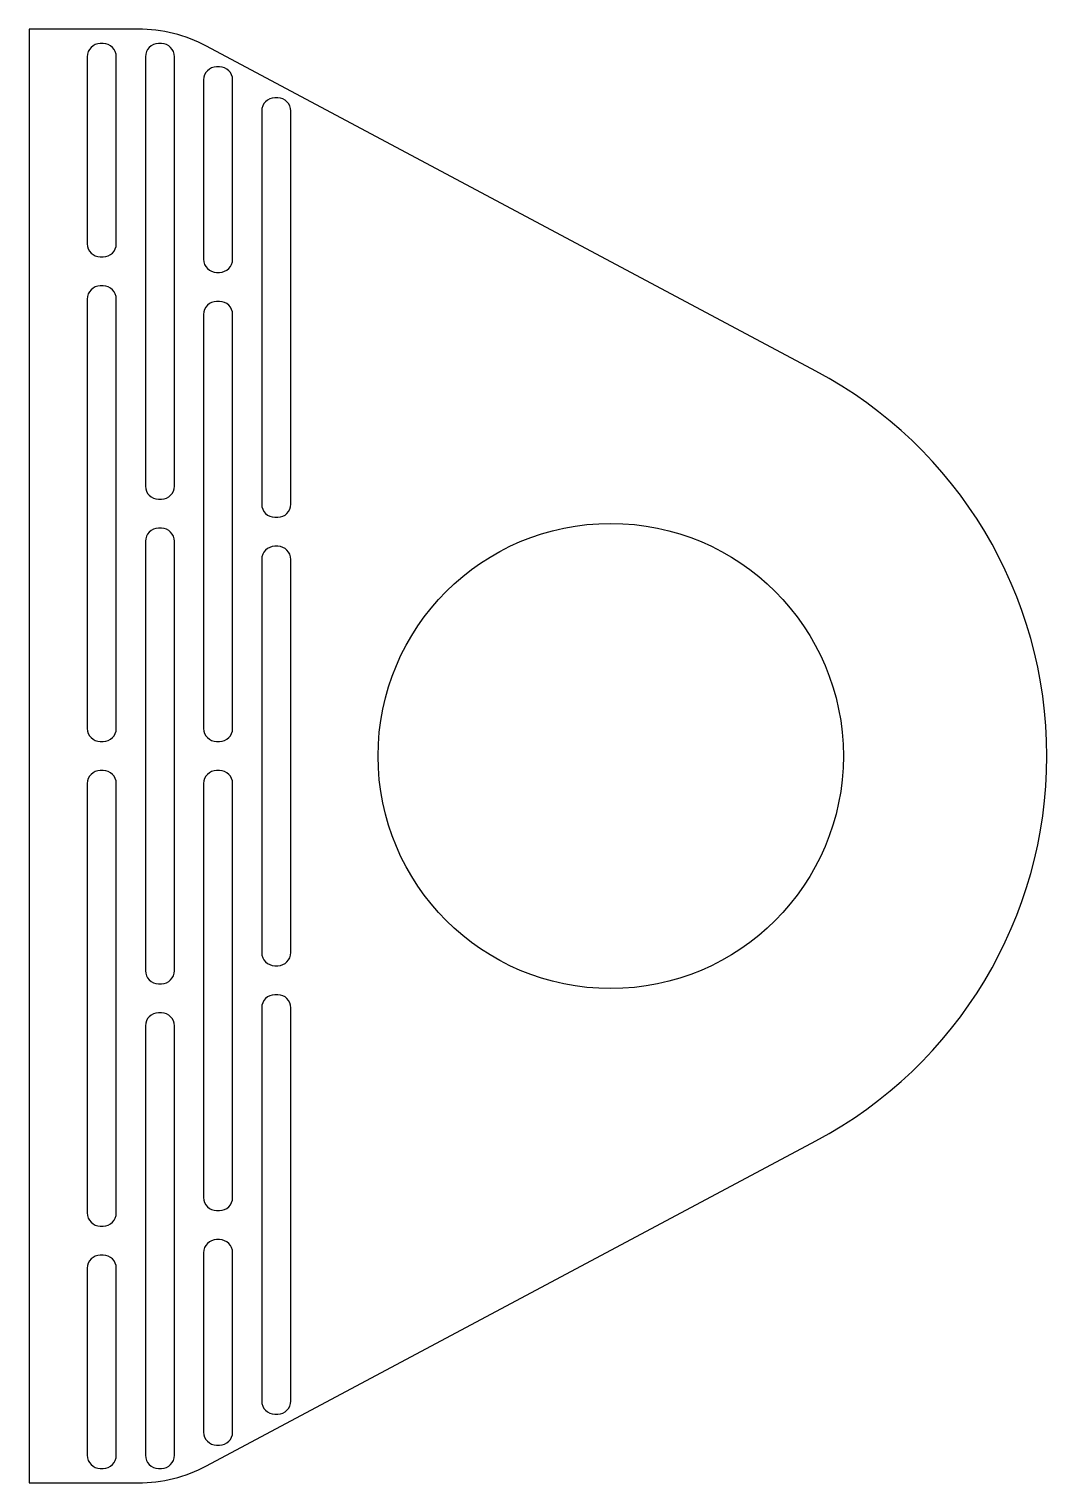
# Model space of a CAD drawing. Header units: metres. Extents: x 0 to 35, y 0 to 50.
import ezdxf

# ---------------------------------------------------------------- set-up
doc = ezdxf.new("R2010")
doc.units = ezdxf.units.M

msp = doc.modelspace()

# ---------------------------------------------------------------- linework, layer by layer
at = {"layer": 'PARAMETRIX'}
for p, q in [((0, 50), (0, 0)), ((3.75, 50), (0, 50)), ((2.55, 49.5), (2.45, 49.5)), ((4.55, 49.5), (4.45, 49.5)), ((2, 49.05), (2, 42.6167)), ((3, 42.6167), (3, 49.05)), ((4, 49.05), (4, 34.2833)), ((5, 34.2833), (5, 49.05)), ((27.0588, 38.2353), (6.1029, 49.4118)), ((6.55, 48.7), (6.45, 48.7)), ((6, 48.25), (6, 42.0833)), ((7, 42.0833), (7, 48.25)), ((8.55, 47.6333), (8.45, 47.6333)), ((8, 47.1833), (8, 33.6611)), ((9, 33.6611), (9, 47.1833)), ((2.45, 42.1667), (2.55, 42.1667)), ((6.45, 41.6333), (6.55, 41.6333)), ((2.55, 41.1667), (2.45, 41.1667)), ((2, 40.7167), (2, 25.95)), ((3, 25.95), (3, 40.7167)), ((6.55, 40.6333), (6.45, 40.6333)), ((6, 40.1833), (6, 25.95)), ((7, 25.95), (7, 40.1833)), ((4.45, 33.8333), (4.55, 33.8333)), ((8.45, 33.2111), (8.55, 33.2111)), ((4.55, 32.8333), (4.45, 32.8333)), ((4, 32.3833), (4, 17.6167)), ((5, 17.6167), (5, 32.3833)), ((8.55, 32.2111), (8.45, 32.2111)), ((8, 31.7611), (8, 18.2389)), ((9, 18.2389), (9, 31.7611)), ((2.45, 25.5), (2.55, 25.5)), ((6.45, 25.5), (6.55, 25.5)), ((2.55, 24.5), (2.45, 24.5)), ((6.55, 24.5), (6.45, 24.5)), ((2, 24.05), (2, 9.2833)), ((3, 9.2833), (3, 24.05)), ((6, 24.05), (6, 9.8167)), ((7, 9.8167), (7, 24.05)), ((8.45, 17.7889), (8.55, 17.7889)), ((4.45, 17.1667), (4.55, 17.1667)), ((8.55, 16.7889), (8.45, 16.7889)), ((4.55, 16.1667), (4.45, 16.1667)), ((8, 16.3389), (8, 2.8167)), ((9, 2.8167), (9, 16.3389)), ((4, 15.7167), (4, 0.95)), ((5, 0.95), (5, 15.7167)), ((6.1029, 0.5882), (27.0588, 11.7647)), ((6.45, 9.3667), (6.55, 9.3667)), ((2.45, 8.8333), (2.55, 8.8333)), ((6.55, 8.3667), (6.45, 8.3667)), ((2.55, 7.8333), (2.45, 7.8333)), ((6, 7.9167), (6, 1.75)), ((7, 1.75), (7, 7.9167)), ((2, 7.3833), (2, 0.95)), ((3, 0.95), (3, 7.3833)), ((8.45, 2.3667), (8.55, 2.3667)), ((6.45, 1.3), (6.55, 1.3)), ((2.45, 0.5), (2.55, 0.5)), ((4.45, 0.5), (4.55, 0.5)), ((0, 0), (3.75, 0))]:
    msp.add_line(p, q, dxfattribs=at)
msp.add_circle((20, 25), 8, dxfattribs=at)
for centre, radius, start, end in [((3.75, 45), 5, 61.9275, 90), ((2.45, 49.05), 0.45, 90, 180), ((2.55, 49.05), 0.45, 0, 90), ((4.45, 49.05), 0.45, 90, 180), ((4.55, 49.05), 0.45, 0, 90), ((6.45, 48.25), 0.45, 90, 180), ((6.55, 48.25), 0.45, 0, 90), ((8.45, 47.1833), 0.45, 90, 180), ((8.55, 47.1833), 0.45, 0, 90), ((2.45, 42.6167), 0.45, 180, 270), ((2.55, 42.6167), 0.45, 270, 0), ((6.45, 42.0833), 0.45, 180, 270), ((6.55, 42.0833), 0.45, 270, 0), ((2.45, 40.7167), 0.45, 90, 180), ((2.55, 40.7167), 0.45, 0, 90), ((6.45, 40.1833), 0.45, 90, 180), ((6.55, 40.1833), 0.45, 0, 90), ((20, 25), 15, 298.0725, 61.9275), ((4.45, 34.2833), 0.45, 180, 270), ((4.55, 34.2833), 0.45, 270, 0), ((8.45, 33.6611), 0.45, 180, 270), ((8.55, 33.6611), 0.45, 270, 0), ((4.45, 32.3833), 0.45, 90, 180), ((4.55, 32.3833), 0.45, 0, 90), ((8.45, 31.7611), 0.45, 90, 180), ((8.55, 31.7611), 0.45, 0, 90), ((2.45, 25.95), 0.45, 180, 270), ((2.55, 25.95), 0.45, 270, 360), ((6.45, 25.95), 0.45, 180, 270), ((6.55, 25.95), 0.45, 270, 0), ((2.45, 24.05), 0.45, 90, 180), ((2.55, 24.05), 0.45, 0, 90), ((6.45, 24.05), 0.45, 90, 180), ((6.55, 24.05), 0.45, 0, 90), ((8.45, 18.2389), 0.45, 180, 270), ((8.55, 18.2389), 0.45, 270, 0), ((4.45, 17.6167), 0.45, 180, 270), ((4.55, 17.6167), 0.45, 270, 0), ((8.45, 16.3389), 0.45, 90, 180), ((8.55, 16.3389), 0.45, 0, 90), ((4.45, 15.7167), 0.45, 90, 180), ((4.55, 15.7167), 0.45, 0, 90), ((6.45, 9.8167), 0.45, 180, 270), ((6.55, 9.8167), 0.45, 270, 0), ((2.45, 9.2833), 0.45, 180, 270), ((2.55, 9.2833), 0.45, 270, 0), ((6.45, 7.9167), 0.45, 90, 180), ((6.55, 7.9167), 0.45, 0, 90), ((2.45, 7.3833), 0.45, 90, 180), ((2.55, 7.3833), 0.45, 360, 90), ((8.45, 2.8167), 0.45, 180, 270), ((8.55, 2.8167), 0.45, 270, 0), ((6.45, 1.75), 0.45, 180, 270), ((6.55, 1.75), 0.45, 270, 0), ((2.45, 0.95), 0.45, 180, 270), ((2.55, 0.95), 0.45, 270, 0), ((3.75, 5), 5, 270, 298.0725), ((4.45, 0.95), 0.45, 180, 270), ((4.55, 0.95), 0.45, 270, 0)]:
    msp.add_arc(centre, radius, start, end, dxfattribs=at)

doc.saveas('drawing.dxf')
